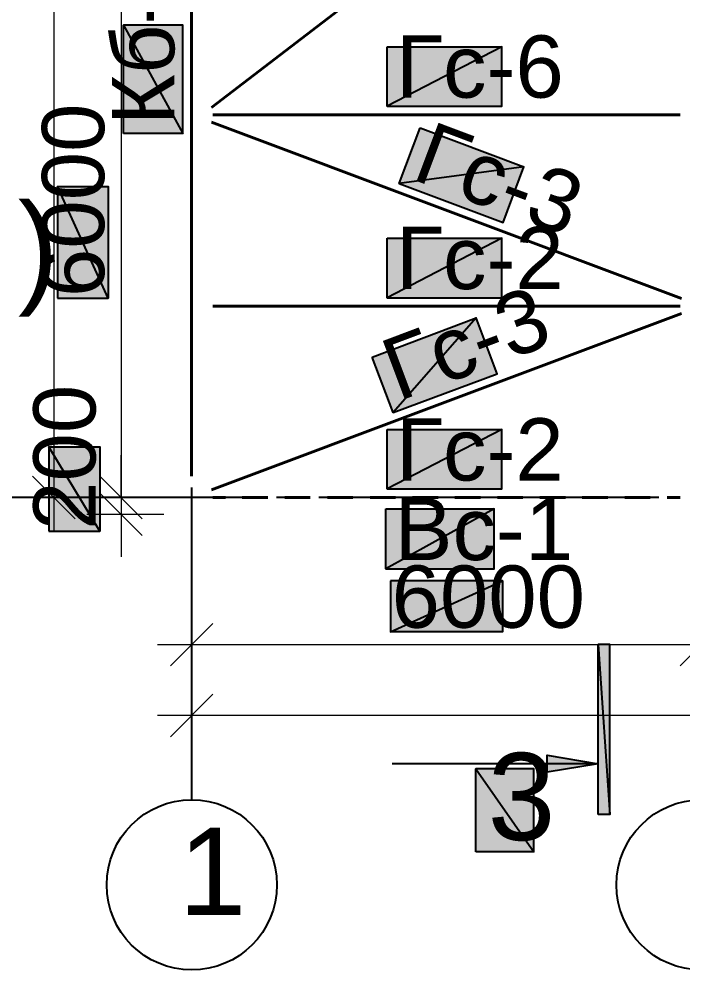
# Model space of a CAD drawing. Extents: x 8 to 21351, y 0 to 420.
# Drawn here: x 15592.4 to 15631.5, y 281.2 to 337.1 of the extents above; entities that cross this region are included whole.
import ezdxf

# ---------------------------------------------------------------- set-up
doc = ezdxf.new("R2010")
doc.units = 0
doc.styles.add('TEYPDFCAD_TEXT', font='arial.ttf')

msp = doc.modelspace()

# ---------------------------------------------------------------- hatches: boundary and pattern name
at = {"true_color": 0xffffff}
h = msp.add_hatch(color=0, dxfattribs=at)
h.paths.add_polyline_path([(15598.592, 330.369), (15598.592, 336.74), (15602.085, 330.369)])
h.paths.add_polyline_path([(15598.592, 336.74), (15602.085, 330.369), (15602.085, 336.74)])
h = msp.add_hatch(color=0, dxfattribs=at)
h.paths.add_polyline_path([(15614.108, 335.471), (15620.839, 335.471), (15614.108, 331.978)])
h.paths.add_polyline_path([(15620.839, 335.471), (15614.108, 331.978), (15620.839, 331.978)])
h = msp.add_hatch(color=0, dxfattribs=at)
h.paths.add_polyline_path([(15616.034, 330.708), (15622.151, 328.422), (15614.806, 327.427)])
h.paths.add_polyline_path([(15622.151, 328.422), (15614.806, 327.427), (15620.923, 325.141)])
h = msp.add_hatch(color=0, dxfattribs=at)
h.paths.add_polyline_path([(15594.698, 320.696), (15597.682, 320.696), (15594.698, 327.258)])
h.paths.add_polyline_path([(15597.682, 320.696), (15594.698, 327.258), (15597.682, 327.258)])
h = msp.add_hatch(color=0, dxfattribs=at)
h.paths.add_polyline_path([(15614.108, 324.231), (15620.839, 324.231), (15614.108, 320.717)])
h.paths.add_polyline_path([(15620.839, 324.231), (15614.108, 320.717), (15620.839, 320.717)])
h = msp.add_hatch(color=0, dxfattribs=at)
h.paths.add_polyline_path([(15613.219, 317.225), (15619.336, 319.532), (15614.446, 313.965)])
h.paths.add_polyline_path([(15619.336, 319.532), (15614.446, 313.965), (15620.563, 316.251)])
h = msp.add_hatch(color=0, dxfattribs=at)
h.paths.add_polyline_path([(15614.108, 312.97), (15620.839, 312.97), (15614.108, 309.478)])
h.paths.add_polyline_path([(15620.839, 312.97), (15614.108, 309.478), (15620.839, 309.478)])
h = msp.add_hatch(color=0, dxfattribs=at)
h.paths.add_polyline_path([(15594.19, 306.98), (15597.195, 306.98), (15594.19, 311.954)])
h.paths.add_polyline_path([(15597.195, 306.98), (15594.19, 311.954), (15597.195, 311.954)])
h = msp.add_hatch(color=0, dxfattribs=at)
h.paths.add_polyline_path([(15614.023, 308.293), (15620.394, 308.293), (15614.023, 304.779)])
h.paths.add_polyline_path([(15620.394, 308.293), (15614.023, 304.779), (15620.394, 304.779)])
h = msp.add_hatch(color=0, dxfattribs=at)
h.paths.add_polyline_path([(15614.298, 304.059), (15614.298, 301.075), (15620.881, 304.059)])
h.paths.add_polyline_path([(15614.298, 301.075), (15620.881, 304.059), (15620.881, 301.075)])
h = msp.add_hatch(color=7)
h.paths.add_polyline_path([(15626.511, 290.322), (15626.511, 300.313), (15627.21, 290.322)])
h.paths.add_polyline_path([(15626.511, 300.313), (15627.21, 290.322), (15627.21, 300.313)])
msp.add_hatch(color=7).paths.add_polyline_path([(15626.511, 293.307), (15623.506, 292.82), (15623.506, 293.815)])
h = msp.add_hatch(color=0, dxfattribs=at)
h.paths.add_polyline_path([(15619.315, 288.121), (15619.315, 293.01), (15622.722, 288.121)])
h.paths.add_polyline_path([(15619.315, 293.01), (15622.722, 288.121), (15622.722, 293.01)])

# ---------------------------------------------------------------- linework, layer by layer
at = {"color": 7, "lineweight": 5}
for p, q in [((15594.486, 400.981), (15594.486, 306.98)), ((15598.444, 370.988), (15598.444, 336.973)), ((15598.444, 340.974), (15598.444, 306.98)), ((15593.237, 310.219), (15595.735, 307.721)), ((15597.195, 310.219), (15599.693, 307.721)), ((15595.121, 308.97), (15596.497, 308.97)), ((15599.058, 308.97), (15600.434, 308.97)), ((15602.593, 300.948), (15602.593, 302.324)), ((15603.842, 301.562), (15601.344, 299.064)), ((15631.337, 299.064), (15633.835, 301.562)), ((15633.835, 301.562), (15631.337, 299.064)), ((15600.582, 300.313), (15634.576, 300.313)), ((15630.575, 300.313), (15664.59, 300.313)), ((15602.593, 294.174), (15602.593, 298.154)), ((15603.842, 297.392), (15601.344, 294.894)), ((15934.571, 296.143), (15600.582, 296.143))]:
    msp.add_line(p, q, dxfattribs=at)
at = {"color": 7, "lineweight": 40}
for p, q in [((15603.757, 331.914), (15631.591, 353.229)), ((15602.593, 352.721), (15602.593, 310.219)), ((15631.337, 331.47), (15603.842, 331.47)), ((15631.422, 320.675), (15603.757, 331.047)), ((15631.337, 320.23), (15603.842, 320.23)), ((15603.757, 309.414), (15631.422, 319.786)), ((15604.583, 308.97), (15603.842, 308.97)), ((15607.08, 308.97), (15605.577, 308.97)), ((15609.578, 308.97), (15608.075, 308.97)), ((15612.076, 308.97), (15610.594, 308.97)), ((15614.594, 308.97), (15613.092, 308.97)), ((15617.092, 308.97), (15615.589, 308.97)), ((15619.59, 308.97), (15618.087, 308.97)), ((15622.087, 308.97), (15620.585, 308.97)), ((15624.585, 308.97), (15623.082, 308.97)), ((15627.083, 308.97), (15625.58, 308.97)), ((15629.58, 308.97), (15628.078, 308.97)), ((15631.337, 308.97), (15630.575, 308.97))]:
    msp.add_line(p, q, dxfattribs=at)
at = {"color": 0, "lineweight": 0, "true_color": 0xffffff}
for p, q in [((15602.085, 330.369), (15602.085, 336.74)), ((15614.108, 331.978), (15620.839, 331.978)), ((15614.806, 327.427), (15620.923, 325.141)), ((15614.108, 320.717), (15620.839, 320.717)), ((15614.446, 313.965), (15620.563, 316.251)), ((15614.108, 309.478), (15620.839, 309.478)), ((15614.023, 304.779), (15620.394, 304.779)), ((15622.722, 288.121), (15622.722, 293.01))]:
    msp.add_line(p, q, dxfattribs=at)
at = {"color": 7, "lineweight": 25}
for p, q in [((15602.593, 336.084), (15602.593, 335.068)), ((15602.593, 333.565), (15602.593, 313.563)), ((15602.593, 312.081), (15602.593, 311.065)), ((15602.593, 309.562), (15602.593, 296.164)), ((15606.085, 308.97), (15591.057, 308.97)), ((15608.583, 308.97), (15607.588, 308.97)), ((15630.088, 308.97), (15610.086, 308.97)), ((15602.593, 296.164), (15602.593, 291.169)), ((15626.511, 293.307), (15614.404, 293.307))]:
    msp.add_line(p, q, dxfattribs=at)
at = {"color": 7, "lineweight": 15}
for p, q in [((15598.444, 308.97), (15598.444, 311.467)), ((15597.195, 310.219), (15599.693, 307.721)), ((15600.963, 308.97), (15596.433, 308.97)), ((15599.693, 306.726), (15597.195, 309.224)), ((15598.444, 308.97), (15598.444, 307.975)), ((15600.963, 307.975), (15596.433, 307.975)), ((15598.444, 307.975), (15598.444, 305.477))]:
    msp.add_line(p, q, dxfattribs=at)
at = {"color": 0, "true_color": 0xffffff}
for points in [[(15598.592, 330.369), (15598.592, 336.74), (15602.085, 330.369)], [(15598.592, 336.74), (15602.085, 330.369), (15602.085, 336.74)], [(15614.108, 335.471), (15620.839, 335.471), (15614.108, 331.978)], [(15620.839, 335.471), (15614.108, 331.978), (15620.839, 331.978)], [(15616.034, 330.708), (15622.151, 328.422), (15614.806, 327.427)], [(15622.151, 328.422), (15614.806, 327.427), (15620.923, 325.141)], [(15594.698, 320.696), (15597.682, 320.696), (15594.698, 327.258)], [(15597.682, 320.696), (15594.698, 327.258), (15597.682, 327.258)], [(15614.108, 324.231), (15620.839, 324.231), (15614.108, 320.717)], [(15620.839, 324.231), (15614.108, 320.717), (15620.839, 320.717)], [(15613.219, 317.225), (15619.336, 319.532), (15614.446, 313.965)], [(15619.336, 319.532), (15614.446, 313.965), (15620.563, 316.251)], [(15614.108, 312.97), (15620.839, 312.97), (15614.108, 309.478)], [(15620.839, 312.97), (15614.108, 309.478), (15620.839, 309.478)], [(15594.19, 306.98), (15597.195, 306.98), (15594.19, 311.954)], [(15597.195, 306.98), (15594.19, 311.954), (15597.195, 311.954)], [(15614.023, 308.293), (15620.394, 308.293), (15614.023, 304.779)], [(15620.394, 308.293), (15614.023, 304.779), (15620.394, 304.779)], [(15614.298, 304.059), (15614.298, 301.075), (15620.881, 304.059)], [(15614.298, 301.075), (15620.881, 304.059), (15620.881, 301.075)], [(15619.315, 288.121), (15619.315, 293.01), (15622.722, 288.121)], [(15619.315, 293.01), (15622.722, 288.121), (15622.722, 293.01)]]:
    msp.add_lwpolyline(points, close=True, dxfattribs=at)
at = {"color": 7}
for points in [[(15626.511, 290.322), (15626.511, 300.313), (15627.21, 290.322)], [(15626.511, 300.313), (15627.21, 290.322), (15627.21, 300.313)], [(15626.511, 293.307), (15623.506, 292.82), (15623.506, 293.815)]]:
    msp.add_lwpolyline(points, close=True, dxfattribs=at)
at = {"color": 7, "lineweight": 25}
for centre in [(15602.604, 286.184), (15632.597, 286.184)]:
    msp.add_circle(centre, 5.006, dxfattribs=at)

# ---------------------------------------------------------------- texts
at = {"color": 7, "style": 'TEYPDFCAD_TEXT'}
for s, rotation, p in [('Кб-1', 90, (15601.577, 330.877)), ('6000', 90, (15597.449, 320.76)), ('Гс-3', -20.5829, (15615.441, 327.724)), ('Гс-3', 20.5829, (15614.743, 314.6)), ('200', 90, (15596.941, 307.065))]:
    msp.add_text(s, height=3.6618, rotation=rotation, dxfattribs=at).set_placement(p)
for s, height, p in [('Гс-6', 3.6618, (15614.616, 332.486)), ('1(17)', 5.1259, (15578.04, 321.141)), ('Гс-2', 3.6618, (15614.616, 321.225)), ('Гс-2', 3.6618, (15614.616, 309.965)), ('Вс-1', 3.6618, (15614.531, 305.287)), ('6000', 3.6618, (15614.362, 301.308)), ('3', 5.126, (15620.013, 288.819)), ('1', 5.126, (15601.831, 284.416))]:
    msp.add_text(s, height=height, dxfattribs=at).set_placement(p)

doc.saveas('drawing.dxf')
